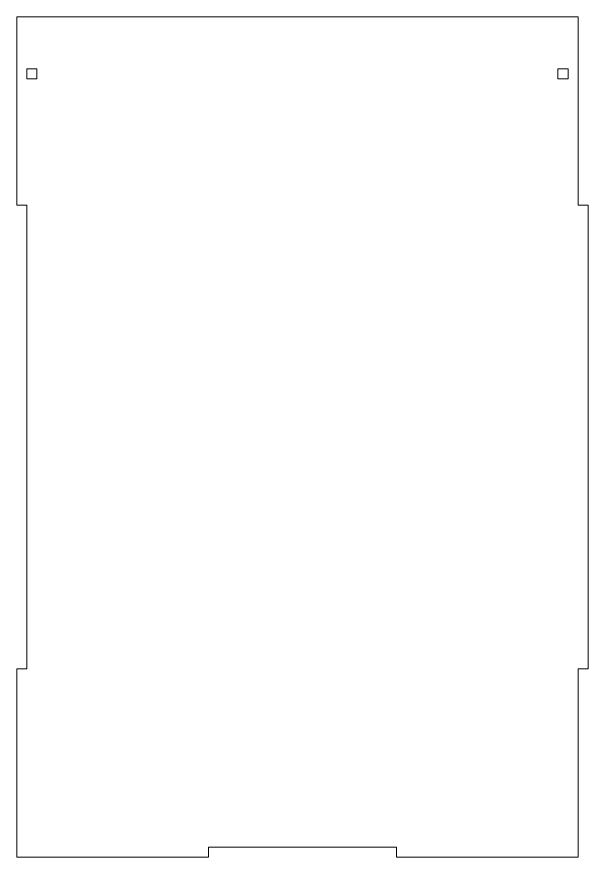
# Model space of a CAD drawing. Header units: millimetres. Extents: x -1461 to 1461, y -777 to 775.
# Drawn here: x -1285.9 to -1115.9, y -775.1 to -525.1 of the extents above; entities that cross this region are included whole.
import ezdxf

# ---------------------------------------------------------------- set-up
doc = ezdxf.new("R2010")
doc.units = ezdxf.units.MM
doc.header["$MEASUREMENT"] = 0
doc.layers.add('Camada 1', color=7, linetype='Continuous')

msp = doc.modelspace()

# ---------------------------------------------------------------- linework, layer by layer
at = {"layer": 'Camada 1', "color": 250, "lineweight": 20}
for points, knots in [([(-1118.928, -581.1065), (-1118.928, -581.1065), (-1118.928, -525.1065), (-1118.928, -525.1065), (-1118.928, -525.1065), (-1118.928, -525.1065), (-1285.928, -525.1065), (-1285.928, -525.1065), (-1285.928, -525.1065), (-1285.928, -525.1065), (-1285.928, -581.1065), (-1285.928, -581.1065), (-1285.928, -581.1065), (-1285.928, -581.1065), (-1282.928, -581.1065), (-1282.928, -581.1065), (-1282.928, -581.1065), (-1282.928, -581.1065), (-1282.928, -719.1065), (-1282.928, -719.1065), (-1282.928, -719.1065), (-1282.928, -719.1065), (-1285.928, -719.1065), (-1285.928, -719.1065), (-1285.928, -719.1065), (-1285.928, -719.1065), (-1285.928, -775.1065), (-1285.928, -775.1065), (-1285.928, -775.1065), (-1285.928, -775.1065), (-1228.9281, -775.1065), (-1228.9281, -775.1065), (-1228.9281, -775.1065), (-1228.9281, -775.1065), (-1228.9281, -772.1065), (-1228.9281, -772.1065), (-1228.9281, -772.1065), (-1228.9281, -772.1065), (-1172.9281, -772.1065), (-1172.9281, -772.1065), (-1172.9281, -772.1065), (-1172.9281, -772.1065), (-1172.9281, -775.1065), (-1172.9281, -775.1065), (-1172.9281, -775.1065), (-1172.9281, -775.1065), (-1118.928, -775.1065), (-1118.928, -775.1065), (-1118.928, -775.1065), (-1118.928, -775.1065), (-1118.928, -719.1065), (-1118.928, -719.1065), (-1118.928, -719.1065), (-1118.928, -719.1065), (-1115.928, -719.1065), (-1115.928, -719.1065), (-1115.928, -719.1065), (-1115.928, -719.1065), (-1115.928, -581.1065), (-1115.928, -581.1065), (-1115.928, -581.1065), (-1115.928, -581.1065), (-1118.928, -581.1065), (-1118.928, -581.1065)], [0, 0, 0, 0, 0.05882353, 0.05882353, 0.05882353, 0.05882353, 0.11764706, 0.11764706, 0.11764706, 0.11764706, 0.17647059, 0.17647059, 0.17647059, 0.17647059, 0.23529412, 0.23529412, 0.23529412, 0.23529412, 0.29411765, 0.29411765, 0.29411765, 0.29411765, 0.35294118, 0.35294118, 0.35294118, 0.35294118, 0.41176471, 0.41176471, 0.41176471, 0.41176471, 0.47058824, 0.47058824, 0.47058824, 0.47058824, 0.52941176, 0.52941176, 0.52941176, 0.52941176, 0.58823529, 0.58823529, 0.58823529, 0.58823529, 0.64705882, 0.64705882, 0.64705882, 0.64705882, 0.70588235, 0.70588235, 0.70588235, 0.70588235, 0.76470588, 0.76470588, 0.76470588, 0.76470588, 0.82352941, 0.82352941, 0.82352941, 0.82352941, 0.88235294, 0.88235294, 0.88235294, 0.88235294, 1, 1, 1, 1]), ([(-1279.928, -540.6036), (-1279.928, -540.6036), (-1279.928, -543.6036), (-1279.928, -543.6036), (-1279.928, -543.6036), (-1279.928, -543.6036), (-1282.928, -543.6036), (-1282.928, -543.6036), (-1282.928, -543.6036), (-1282.928, -543.6036), (-1282.928, -540.6036), (-1282.928, -540.6036), (-1282.928, -540.6036), (-1282.928, -540.6036), (-1279.928, -540.6036), (-1279.928, -540.6036)], [0, 0, 0, 0, 0.2, 0.2, 0.2, 0.2, 0.4, 0.4, 0.4, 0.4, 0.6, 0.6, 0.6, 0.6, 1, 1, 1, 1]), ([(-1121.928, -543.6036), (-1121.928, -543.6036), (-1124.928, -543.6036), (-1124.928, -543.6036), (-1124.928, -543.6036), (-1124.928, -543.6036), (-1124.928, -540.6036), (-1124.928, -540.6036), (-1124.928, -540.6036), (-1124.928, -540.6036), (-1121.928, -540.6036), (-1121.928, -540.6036), (-1121.928, -540.6036), (-1121.928, -540.6036), (-1121.928, -543.6036), (-1121.928, -543.6036)], [0, 0, 0, 0, 0.2, 0.2, 0.2, 0.2, 0.4, 0.4, 0.4, 0.4, 0.6, 0.6, 0.6, 0.6, 1, 1, 1, 1])]:
    msp.add_open_spline(points, degree=3, knots=knots, dxfattribs=at)

doc.saveas('drawing.dxf')
